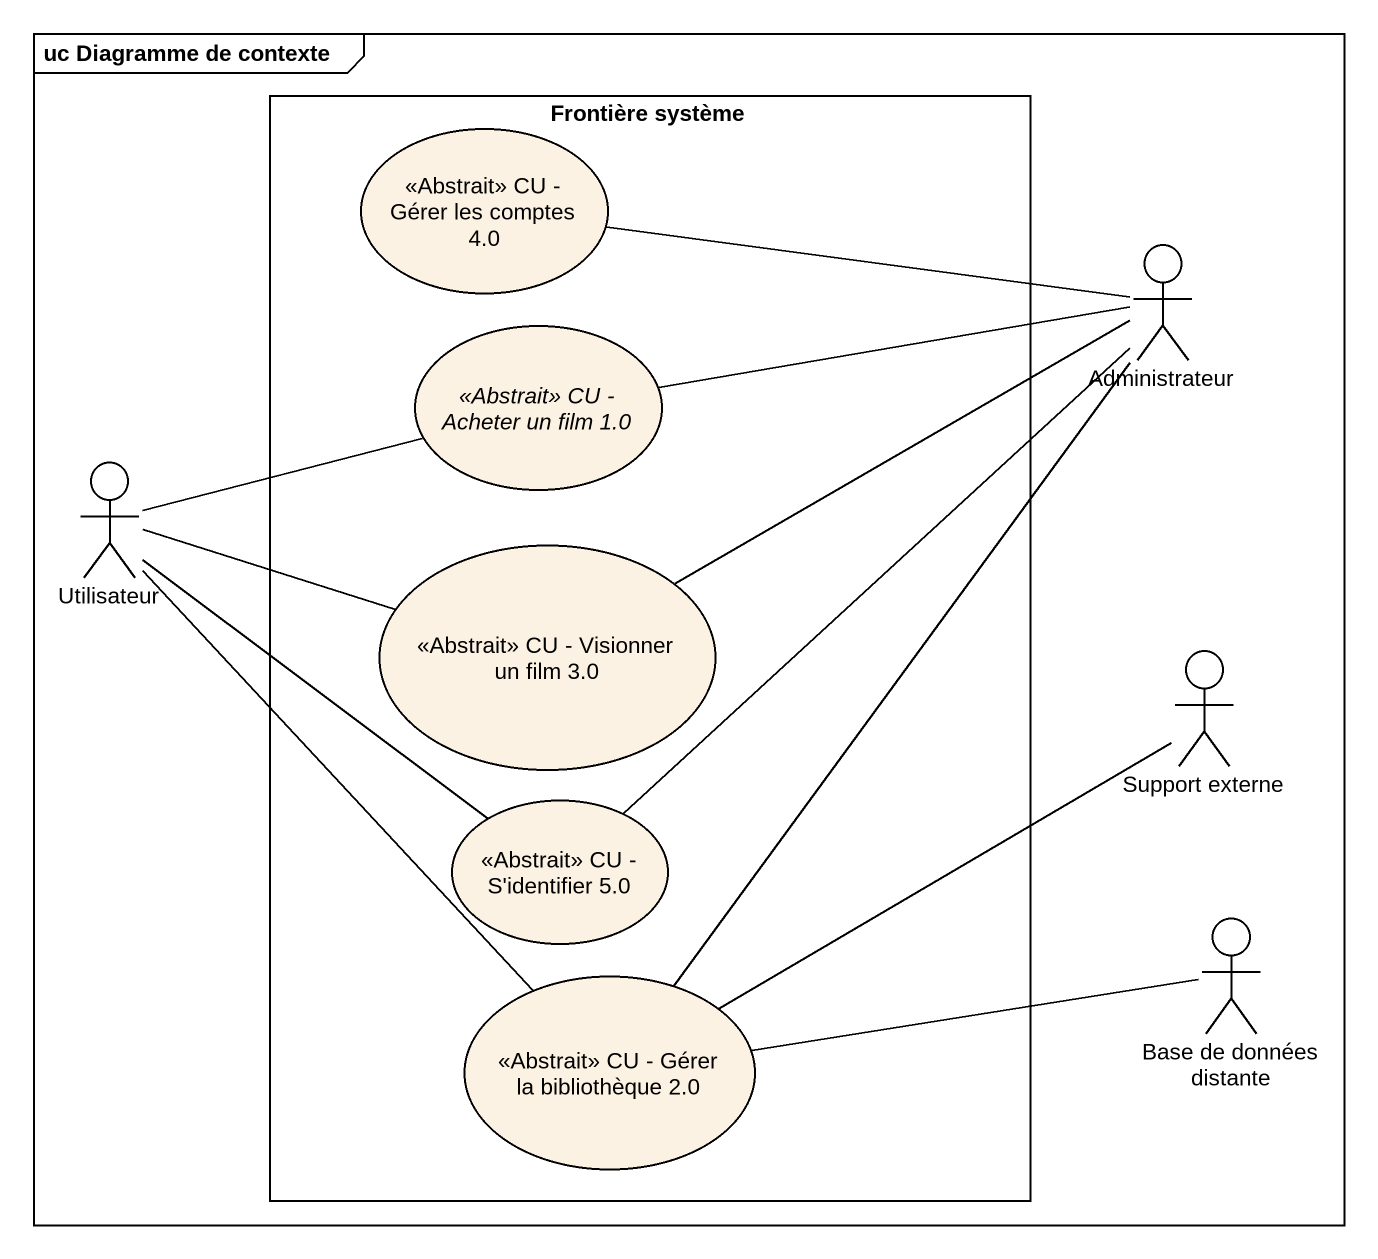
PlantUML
@startuml
mainframe uc Diagramme de contexte
rectangle "Frontière système" as Frontière_système {
  usecase "<<Abstrait>> CU - Gérer les comptes 4.0" as Abstrait_CU_Gérer_les
  usecase "<<Abstrait>> CU - Acheter un film 1.0" as Abstrait_CU_Acheter_un_film
  usecase "<<Abstrait>> CU - Visionner un film 3.0" as Abstrait_CU_Visionner_un
  usecase "<<Abstrait>> CU - S'identifier 5.0" as Abstrait_CU_S_identifier_5_0
  usecase "<<Abstrait>> CU - Gérer la bibliothèque 2.0" as Abstrait_CU_Gérer_la
}
actor Administrateur
actor Utilisateur
actor "Support externe" as Support_externe
actor "Base de données distante" as Base_de_données_distante
Administrateur -left- Abstrait_CU_Gérer_les
Administrateur -left- Abstrait_CU_Acheter_un_film
Administrateur -left- Abstrait_CU_Visionner_un
Administrateur -- Abstrait_CU_S_identifier_5_0
Administrateur -- Abstrait_CU_Gérer_la
Utilisateur -right- Abstrait_CU_Acheter_un_film
Utilisateur -right- Abstrait_CU_Visionner_un
Utilisateur -- Abstrait_CU_S_identifier_5_0
Utilisateur -- Abstrait_CU_Gérer_la
Support_externe -left- Abstrait_CU_Gérer_la
Base_de_données_distante -left- Abstrait_CU_Gérer_la
@enduml
